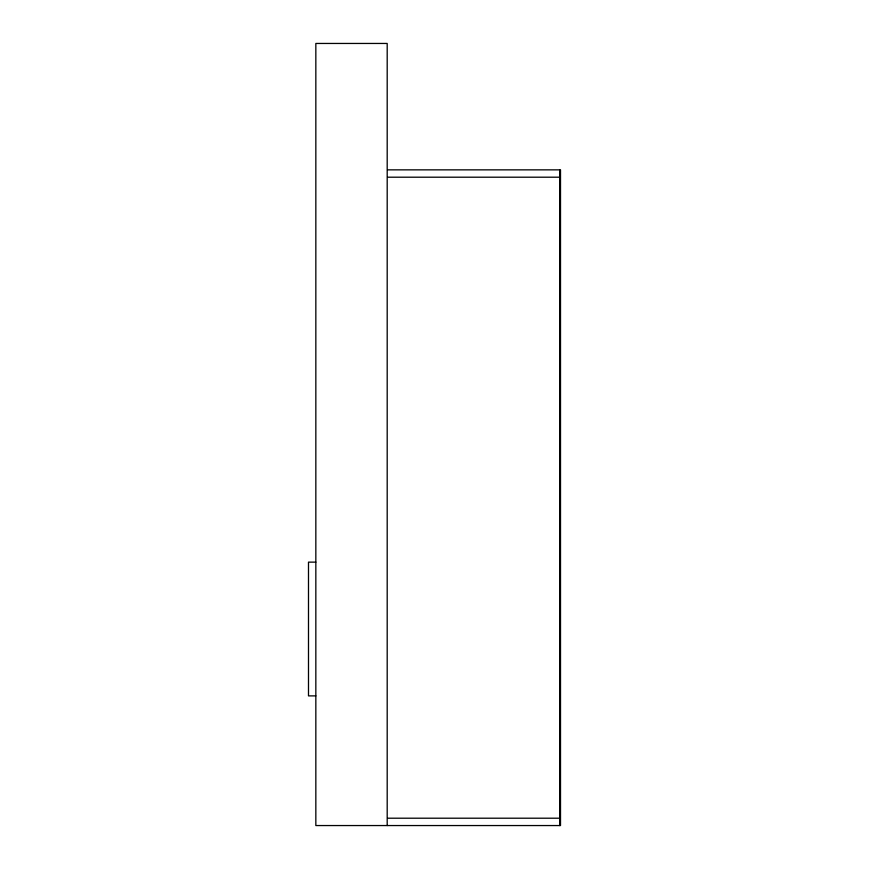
<?xml version="1.0" encoding="UTF-8"?>
<svg xmlns="http://www.w3.org/2000/svg" width="869" height="869" viewBox="0 0 869 869"><rect width="100%" height="100%" fill="white"/><g stroke="black" fill="none" stroke-linecap="round" stroke-linejoin="round"><path stroke-width="1.3" d="M387.639 169.857L560.505 169.857L560.505 825.55L315.838 825.55L315.838 43.45L387.194 43.45L387.194 825.55M387.639 177.2L559.69 177.2M315.838 562.134L308.495 562.134L308.495 695.884L315.838 695.884M387.639 818.207L559.69 818.207M559.69 169.857L559.69 825.55"/></g></svg>
